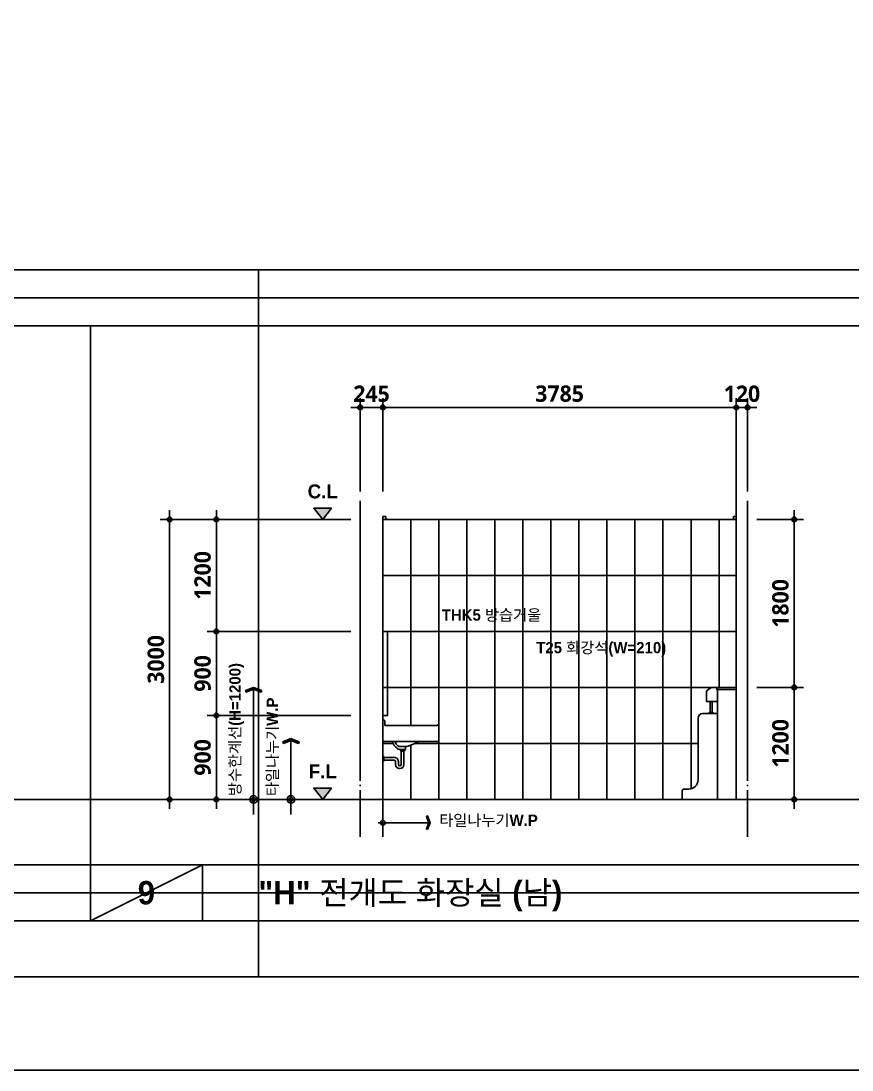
# Model space of a CAD drawing. Header units: millimetres. Extents: x 0 to 336000, y 0 to 30768.
# Drawn here: x 177450 to 186352, y 0 to 11241 of the extents above; entities that cross this region are included whole.
import ezdxf
from ezdxf.enums import TextEntityAlignment as Align

# ---------------------------------------------------------------- set-up
doc = ezdxf.new("R2010")
doc.units = ezdxf.units.MM
doc.header["$LTSCALE"] = 50
doc.linetypes.add('CEN', pattern=[62, 60, -1, 0, -1])
doc.linetypes.add('HID', pattern=[0.5, 0.25, -0.25])
doc.layers.get('Defpoints').update_dxf_attribs({"color": 153})
for name, color, linetype in [('A-ANNO-GRA1', 7, 'Continuous'), ('A-ANNO-LEAD', 4, 'Continuous'), ('A-ANNO-SYMB', 7, 'Continuous'), ('A-ANNO-TEXT1', 7, 'Continuous'), ('A-CEN', 1, 'CEN'), ('A-FLOR-TOIL-ELE2', 4, 'Continuous'), ('A-FLOR-TOIL-TILE', 8, 'Continuous'), ('A-ST-AXIS-DIM', 7, 'Continuous'), ('A-WALL-MASN', 3, 'Continuous'), ('CEN', 1, 'Continuous'), ('DIM', 7, 'Continuous'), ('ELE2', 3, 'Continuous'), ('HID', 7, 'HID'), ('TIL', 8, 'Continuous'), ('TO', 4, 'Continuous')]:
    doc.layers.add(name, color=color, linetype=linetype)
doc.layers.add('G(그리드1)', color=185, linetype='Continuous', plot=False)
doc.layers.add('G(그리드2)', color=235, linetype='Continuous', plot=False)
doc.styles.add('2020음성 1차', font='나눔고딕Bold.ttf')
doc.styles.add('SH_진천_나눔', font='')
doc.styles.get('SH_진천_나눔').set_extended_font_data('NanumGothic', bold=True)
doc.dimstyles.new('SHP 50', dxfattribs={"dimscale": 50, "dimtxt": 3.5, "dimasz": 1, "dimexe": 2, "dimexo": 2, "dimgap": 1, "dimtad": 1, "dimdec": 0, "dimzin": 0, "dimdsep": 46, "dimtxsty": 'SH_진천_나눔', "dimblk": 'DIMDOT', "dimcen": 0.09, "dimclrd": 256, "dimclre": 256, "dimclrt": 3, "dimadec": 0, "dimazin": 1, "dimtfac": 1, "dimtdec": 0, "dimtix": 1, "dimtmove": 2, "dimatfit": 0, "dimldrblk": 'DIMDOT', "dimfxl": 1, "dimtolj": 1, "dimtzin": 0, "dimlwd": -1, "dimlwe": -1, "dimarcsym": 0})

# ---------------------------------------------------------------- blocks, each defined once
blk = doc.blocks.new('DIMDOT')
at = {"color": 0}
blk.add_line((-2, 0), (2, 0), dxfattribs=at)
for radius in [0.5, 0.25]:
    blk.add_circle((0, 0), radius, dxfattribs=at)
blk = doc.blocks.new('*D22165')
at = {"layer": 'A-ST-AXIS-DIM'}
for p, q in [((181083, 6200), (181083, 7200)), ((181328, 6200), (181328, 7200)), ((181033, 7100), (180983, 7100)), ((181328, 7100), (181083, 7100)), ((181378, 7100), (181428, 7100))]:
    blk.add_line(p, q, dxfattribs=at)
at = {"layer": 'Defpoints', "color": 0}
for p in [(181083, 7100), (181083, 6100), (181328, 6100)]:
    blk.add_point(p, dxfattribs=at)
at = {"layer": 'A-ST-AXIS-DIM', "linetype": 'ByBlock', "xscale": 50, "yscale": 50, "zscale": 50}
blk.add_blockref('DIMDOT', (181083, 7100), dxfattribs=at)
at = {"layer": 'A-ST-AXIS-DIM', "linetype": 'ByBlock', "xscale": 50, "yscale": 50, "zscale": 50, "rotation": 180}
blk.add_blockref('DIMDOT', (181328, 7100), dxfattribs=at)
at = {"layer": 'A-ST-AXIS-DIM', "color": 3, "insert": (181205, 7246), "char_height": 175, "attachment_point": 5, "style": 'SH_진천_나눔'}
blk.add_mtext('\\A1;245', dxfattribs=at)
blk = doc.blocks.new('*D22166')
at = {"layer": 'A-ST-AXIS-DIM'}
for p, q in [((181328, 6200), (181328, 7200)), ((185113, 6200), (185113, 7200)), ((181378, 7100), (185063, 7100))]:
    blk.add_line(p, q, dxfattribs=at)
at = {"layer": 'Defpoints', "color": 0}
for p in [(185113, 7100), (181328, 6100), (185113, 6100)]:
    blk.add_point(p, dxfattribs=at)
at = {"layer": 'A-ST-AXIS-DIM', "linetype": 'ByBlock', "xscale": 50, "yscale": 50, "zscale": 50, "rotation": 180}
blk.add_blockref('DIMDOT', (181328, 7100), dxfattribs=at)
at = {"layer": 'A-ST-AXIS-DIM', "linetype": 'ByBlock', "xscale": 50, "yscale": 50, "zscale": 50}
blk.add_blockref('DIMDOT', (185113, 7100), dxfattribs=at)
at = {"layer": 'A-ST-AXIS-DIM', "color": 3, "insert": (183220, 7247), "char_height": 175, "attachment_point": 5, "style": 'SH_진천_나눔'}
blk.add_mtext('\\A1;3785', dxfattribs=at)
blk = doc.blocks.new('*D22167')
at = {"layer": 'A-ST-AXIS-DIM'}
for p, q in [((185113, 6200), (185113, 7200)), ((185233, 6200), (185233, 7200)), ((185063, 7100), (185013, 7100)), ((185113, 7100), (185233, 7100)), ((185283, 7100), (185333, 7100))]:
    blk.add_line(p, q, dxfattribs=at)
at = {"layer": 'Defpoints', "color": 0}
for p in [(185233, 7100), (185113, 6100), (185233, 6100)]:
    blk.add_point(p, dxfattribs=at)
at = {"layer": 'A-ST-AXIS-DIM', "linetype": 'ByBlock', "xscale": 50, "yscale": 50, "zscale": 50}
blk.add_blockref('DIMDOT', (185113, 7100), dxfattribs=at)
at = {"layer": 'A-ST-AXIS-DIM', "linetype": 'ByBlock', "xscale": 50, "yscale": 50, "zscale": 50, "rotation": 180}
blk.add_blockref('DIMDOT', (185233, 7100), dxfattribs=at)
at = {"layer": 'A-ST-AXIS-DIM', "color": 3, "insert": (185173, 7246), "char_height": 175, "attachment_point": 5, "style": 'SH_진천_나눔'}
blk.add_mtext('\\A1;120', dxfattribs=at)
blk = doc.blocks.new('*D22168')
at = {"layer": 'A-ST-AXIS-DIM'}
for p, q in [((180983, 5900), (178943, 5900)), ((179043, 5850), (179043, 2950)), ((180983, 2900), (178943, 2900))]:
    blk.add_line(p, q, dxfattribs=at)
at = {"layer": 'Defpoints', "color": 0}
for p in [(181083, 5900), (179043, 2900), (181083, 2900)]:
    blk.add_point(p, dxfattribs=at)
at = {"layer": 'A-ST-AXIS-DIM', "linetype": 'ByBlock', "xscale": 50, "yscale": 50, "zscale": 50}
for p, rotation in [((179043, 5900), 90), ((179043, 2900), 270)]:
    blk.add_blockref('DIMDOT', p, dxfattribs=dict(at, rotation=rotation))
at = {"layer": 'A-ST-AXIS-DIM', "color": 3, "insert": (178896, 4400), "char_height": 175, "attachment_point": 5, "rotation": 90, "style": 'SH_진천_나눔'}
blk.add_mtext('\\A1;3000', dxfattribs=at)
blk = doc.blocks.new('*D22169')
at = {"layer": 'A-ST-AXIS-DIM'}
for p, q in [((180983, 4700), (179443, 4700)), ((179543, 3850), (179543, 4650)), ((180983, 3800), (179443, 3800))]:
    blk.add_line(p, q, dxfattribs=at)
at = {"layer": 'Defpoints', "color": 0}
for p in [(179543, 4700), (181083, 4700), (181083, 3800)]:
    blk.add_point(p, dxfattribs=at)
at = {"layer": 'A-ST-AXIS-DIM', "linetype": 'ByBlock', "xscale": 50, "yscale": 50, "zscale": 50}
for p, rotation in [((179543, 4700), 90), ((179543, 3800), 270)]:
    blk.add_blockref('DIMDOT', p, dxfattribs=dict(at, rotation=rotation))
at = {"layer": 'A-ST-AXIS-DIM', "color": 3, "insert": (179396, 4250), "char_height": 175, "attachment_point": 5, "rotation": 90, "style": 'SH_진천_나눔'}
blk.add_mtext('\\A1;900', dxfattribs=at)
blk = doc.blocks.new('*D22170')
at = {"layer": 'A-ST-AXIS-DIM'}
for p, q in [((180983, 3800), (179443, 3800)), ((179543, 3750), (179543, 2950)), ((180983, 2900), (179443, 2900))]:
    blk.add_line(p, q, dxfattribs=at)
at = {"layer": 'Defpoints', "color": 0}
for p in [(181083, 3800), (179543, 2900), (181083, 2900)]:
    blk.add_point(p, dxfattribs=at)
at = {"layer": 'A-ST-AXIS-DIM', "linetype": 'ByBlock', "xscale": 50, "yscale": 50, "zscale": 50}
for p, rotation in [((179543, 3800), 90), ((179543, 2900), 270)]:
    blk.add_blockref('DIMDOT', p, dxfattribs=dict(at, rotation=rotation))
at = {"layer": 'A-ST-AXIS-DIM', "color": 3, "insert": (179396, 3350), "char_height": 175, "attachment_point": 5, "rotation": 90, "style": 'SH_진천_나눔'}
blk.add_mtext('\\A1;900', dxfattribs=at)
blk = doc.blocks.new('*D22171')
at = {"layer": 'A-ST-AXIS-DIM'}
for p, q in [((185333, 4100), (185833, 4100)), ((185733, 2950), (185733, 4050)), ((185333, 2900), (185833, 2900))]:
    blk.add_line(p, q, dxfattribs=at)
at = {"layer": 'Defpoints', "color": 0}
for p in [(185233, 4100), (185733, 4100), (185233, 2900)]:
    blk.add_point(p, dxfattribs=at)
at = {"layer": 'A-ST-AXIS-DIM', "linetype": 'ByBlock', "xscale": 50, "yscale": 50, "zscale": 50}
for p, rotation in [((185733, 4100), 90), ((185733, 2900), 270)]:
    blk.add_blockref('DIMDOT', p, dxfattribs=dict(at, rotation=rotation))
at = {"layer": 'A-ST-AXIS-DIM', "color": 3, "insert": (185586, 3500), "char_height": 175, "attachment_point": 5, "rotation": 90, "style": 'SH_진천_나눔'}
blk.add_mtext('\\A1;1200', dxfattribs=at)
blk = doc.blocks.new('*D22172')
at = {"layer": 'A-ST-AXIS-DIM'}
for p, q in [((185333, 5900), (185833, 5900)), ((185733, 5850), (185733, 4150)), ((185333, 4100), (185833, 4100))]:
    blk.add_line(p, q, dxfattribs=at)
at = {"layer": 'Defpoints', "color": 0}
for p in [(185233, 5900), (185233, 4100), (185733, 4100)]:
    blk.add_point(p, dxfattribs=at)
at = {"layer": 'A-ST-AXIS-DIM', "linetype": 'ByBlock', "xscale": 50, "yscale": 50, "zscale": 50}
for p, rotation in [((185733, 5900), 90), ((185733, 4100), 270)]:
    blk.add_blockref('DIMDOT', p, dxfattribs=dict(at, rotation=rotation))
at = {"layer": 'A-ST-AXIS-DIM', "color": 3, "insert": (185586, 5000), "char_height": 175, "attachment_point": 5, "rotation": 90, "style": 'SH_진천_나눔'}
blk.add_mtext('\\A1;1800', dxfattribs=at)
blk = doc.blocks.new('ARROWX')
blk.add_lwpolyline([(-0.2, -0.5), (-0.293, -0.463), (-0.108, 0), (-0.293, 0.463), (-0.2, 0.5), (0, 0)], close=True)
for points in [[(-0.2, 0.5), (-0.293, 0.463), (0, 0), (-0.108, 0)], [(0, 0), (-0.108, 0), (-0.2, -0.5), (-0.293, -0.463)]]:
    blk.add_solid(points)
blk = doc.blocks.new('Z_DOT')
at = {"layer": 'DIM', "color": 0}
for p, q in [((0, -3), (0, 3)), ((-3, 0), (3, 0))]:
    blk.add_line(p, q, dxfattribs=at)
for radius in [0.75, 0.375]:
    blk.add_circle((0, 0), radius, dxfattribs=at)
blk = doc.blocks.new('_CIDOTB')
at = {"color": 0, "linetype": 'ByBlock'}
blk.add_line((2, 0), (-1, 0), dxfattribs=at)
blk.add_circle((0, 0), 0.5, dxfattribs=at)
blk = doc.blocks.new('*D22173')
at = {"layer": 'A-ST-AXIS-DIM'}
for p, q in [((180983, 5900), (179443, 5900)), ((179543, 5850), (179543, 4750)), ((180983, 4700), (179443, 4700))]:
    blk.add_line(p, q, dxfattribs=at)
at = {"layer": 'Defpoints', "color": 0}
for p in [(181083, 5900), (179543, 4700), (181083, 4700)]:
    blk.add_point(p, dxfattribs=at)
at = {"layer": 'A-ST-AXIS-DIM', "linetype": 'ByBlock', "xscale": 50, "yscale": 50, "zscale": 50}
for p, rotation in [((179543, 5900), 90), ((179543, 4700), 270)]:
    blk.add_blockref('DIMDOT', p, dxfattribs=dict(at, rotation=rotation))
at = {"layer": 'A-ST-AXIS-DIM', "color": 3, "insert": (179396, 5300), "char_height": 175, "attachment_point": 5, "rotation": 90, "style": 'SH_진천_나눔'}
blk.add_mtext('\\A1;1200', dxfattribs=at)

msp = doc.modelspace()

# ---------------------------------------------------------------- hatches: boundary and pattern name
at = {"layer": 'A-ANNO-SYMB', "transparency": 33554687}
h = msp.add_hatch(color=256, dxfattribs=at)
h.dxf.hatch_style = 1
h.paths.add_polyline_path([(180778.1, 6020.5), (180587.1, 6020.5), (180682.6, 5900)])
h = msp.add_hatch(color=256, dxfattribs=at)
h.dxf.hatch_style = 1
h.paths.add_polyline_path([(180778.1, 3020.5), (180587.1, 3020.5), (180682.6, 2900)])

# ---------------------------------------------------------------- linework, layer by layer
msp.add_line((185112.6, 2900), (185112.6, 6234.1))
at = {"layer": 'A-ANNO-GRA1'}
for p, q in [((203900, 8575), (169625.2, 8575)), ((203900, 7975), (169625.2, 7975)), ((178193.9, 7975), (178193.9, 1600)), ((203900, 2200), (169625.2, 2200)), ((179393.9, 2200), (179393.9, 1600))]:
    msp.add_line(p, q, dxfattribs=at)
msp.add_lwpolyline([(169625.2, 27100), (169625.2, 1600), (203900, 1600), (203900, 27100)], close=True, dxfattribs=at)
at = {"layer": 'A-ANNO-LEAD'}
for points in [[(181353.1, 4443.5, 0, 40, 0), (181420, 4543.1, 0, 0, 0), (181641.9, 4874.1, 0, 0, 0), (181891.9, 4874.1, 0, 0, 0)], [(185047.2, 4096, 0, 40, 0), (184980.3, 4195.6, 0, 0, 0), (184758.4, 4526.6, 0, 0, 0), (184508.4, 4526.6, 0, 0, 0)]]:
    msp.add_lwpolyline(points, format="xyseb", dxfattribs=at)
at = {"layer": 'A-ANNO-SYMB'}
for p, q in [((179942.6, 4081.4), (179942.6, 3001.4)), ((180342.6, 3525.4), (180342.6, 3062)), ((181813.7, 2650), (181427.6, 2650))]:
    msp.add_line(p, q, dxfattribs=at)
at = {"layer": 'A-ANNO-SYMB', "transparency": 33554687}
for points in [[(180778.1, 6020.5), (180587.1, 6020.5), (180682.6, 5900)], [(180778.1, 3020.5), (180587.1, 3020.5), (180682.6, 2900)]]:
    msp.add_lwpolyline(points, close=True, dxfattribs=at)
at = {"layer": 'A-CEN'}
for p, q in [((181082.6, 6100), (181082.6, 2500)), ((185232.6, 6100), (185232.6, 2500))]:
    msp.add_line(p, q, dxfattribs=at)
at = {"layer": 'A-FLOR-TOIL-ELE2'}
for p, q in [((184792.2, 3950), (184792.2, 4054.6)), ((184852.4, 4100), (184912.6, 4100)), ((184912.6, 3950), (184912.6, 4100)), ((184912.6, 3950), (184792.2, 3950)), ((184832.6, 3950), (184832.6, 3835)), ((184852.6, 3835), (184852.6, 3950)), ((184822.6, 3830), (184817.6, 3820)), ((184827.6, 3830), (184822.6, 3830)), ((184822.6, 3830), (184862.6, 3830)), ((184827.6, 3835), (184827.6, 3830)), ((184832.6, 3835), (184827.6, 3835)), ((184857.6, 3835), (184827.6, 3835)), ((184857.6, 3835), (184852.6, 3835)), ((184857.6, 3830), (184857.6, 3835)), ((184862.6, 3830), (184857.6, 3830)), ((184867.6, 3820), (184862.6, 3830)), ((184702.6, 3770), (184702.6, 3110)), ((184817.6, 3820), (184752.6, 3820)), ((184817.6, 3820), (184867.6, 3820)), ((184912.6, 3820), (184867.6, 3820)), ((184912.6, 2900), (184912.6, 3820)), ((184912.6, 2900), (184912.6, 3820)), ((184532.6, 2990), (184532.6, 2900)), ((184602.6, 3010), (184552.6, 3010)), ((184532.6, 2900), (184912.6, 2900))]:
    msp.add_line(p, q, dxfattribs=at)
msp.add_lwpolyline([(184912.6, 2900), (185112.6, 2900), (185112.6, 4076), (184912.6, 4076)], close=True, dxfattribs=at)
for centre, radius, start, end in [((184886.1, 3992.7), 112.5, 107.43878, 146.6277), ((184752.6, 3770), 50, 90, 180), ((184602.6, 3110), 100, 270, 0), ((184552.6, 2990), 20, 90, 180)]:
    msp.add_arc(centre, radius, start, end, dxfattribs=at)
at = {"layer": 'A-FLOR-TOIL-TILE'}
for p, q in [((185112.6, 5900), (181327.6, 5900)), ((181627.6, 5900), (181627.6, 3690)), ((181927.6, 5900), (181927.6, 2900)), ((182227.6, 5900), (182227.6, 2900)), ((182527.6, 5900), (182527.6, 2900)), ((182827.6, 5900), (182827.6, 2900)), ((183127.6, 5900), (183127.6, 2900)), ((183427.6, 5900), (183427.6, 2900)), ((183727.6, 5900), (183727.6, 2900)), ((184027.6, 5900), (184027.6, 2900)), ((184327.6, 5900), (184327.6, 2900)), ((184627.6, 5900), (184627.6, 3013.2)), ((184927.6, 5900), (184927.6, 4100)), ((185112.6, 5300), (181327.6, 5300)), ((185112.6, 4700), (181327.6, 4700)), ((185112.6, 4100), (181327.6, 4100)), ((181434.9, 3500), (181327.6, 3500)), ((184702.6, 3500), (181670.9, 3500)), ((181627.6, 3481.7), (181627.6, 2900))]:
    msp.add_line(p, q, dxfattribs=at)
at = {"layer": 'A-WALL-MASN'}
msp.add_lwpolyline([(184902.6, 4100), (185112.6, 4100), (185112.6, 4076), (184902.6, 4076)], close=True, dxfattribs=at)
at = {"layer": 'CEN'}
msp.add_line((181327.6, 2900), (181327.6, 2500), dxfattribs=at)
at = {"layer": 'Defpoints'}
for points in [[(210000, 0), (210000, 29700), (168000, 29700), (168000, 0)], [(169025.2, 28700), (204500, 28700), (204500, 1000), (169025.2, 1000)]]:
    msp.add_lwpolyline(points, close=True, dxfattribs=at)
at = {"layer": 'ELE2'}
msp.add_lwpolyline([(185112.6, 5900), (185112.6, 5930), (185082.6, 5930), (185082.6, 5900), (181357.6, 5900), (181357.6, 5930), (181327.6, 5930), (181327.6, 5900), (181327.6, 2900), (185112.6, 2900)], close=True, dxfattribs=at)
at = {"layer": 'G(그리드1)'}
msp.add_line((204500, 2900), (169025.2, 2900), dxfattribs=at)
at = {"layer": 'G(그리드2)'}
for p, q in [((179993.9, 8575), (179993.9, 1000)), ((204500, 8275), (169025.2, 8275)), ((178193.9, 1600), (179393.9, 2200)), ((204500, 1900), (169025.2, 1900))]:
    msp.add_line(p, q, dxfattribs=at)
at = {"layer": 'HID'}
msp.add_line((181327.6, 4100), (185112.6, 4100), dxfattribs=at)
at = {"layer": 'TIL'}
msp.add_line((181327.6, 4100), (181327.6, 4100), dxfattribs=at)
msp.add_line((181327.6, 4100), (181327.6, 4100), dxfattribs=at)
at = {"layer": 'TO'}
for p, q in [((181327.6, 4100), (181327.6, 4100)), ((181337.6, 3750), (181327.6, 3750)), ((181327.6, 3750), (181327.6, 3520)), ((181347.6, 3690), (181347.6, 3740)), ((181907.6, 3690), (181347.6, 3690)), ((181927.6, 3520), (181927.6, 3690)), ((181327.6, 3520), (181425.3, 3520)), ((181713.3, 3520), (181425.3, 3520)), ((181713.3, 3520), (181927.6, 3520)), ((181507.6, 3435), (181512.6, 3435)), ((181512.6, 3435), (181512.6, 3425)), ((181512.6, 3425), (181517.6, 3425)), ((181557.6, 3425), (181517.6, 3425)), ((181517.6, 3425), (181517.6, 3415)), ((181517.6, 3415), (181522.6, 3415)), ((181522.6, 3415), (181522.6, 3275)), ((181552.6, 3415), (181522.6, 3415)), ((181552.6, 3275), (181552.6, 3415)), ((181552.6, 3415), (181557.6, 3415)), ((181557.6, 3415), (181557.6, 3425)), ((181557.6, 3425), (181562.6, 3425)), ((181562.6, 3425), (181562.6, 3435)), ((181562.6, 3435), (181567.6, 3435)), ((181567.6, 3445), (181567.6, 3465)), ((181567.6, 3435), (181567.6, 3445)), ((181327.6, 3365), (181327.6, 3305)), ((181337.6, 3360), (181327.6, 3365)), ((181327.6, 3305), (181337.6, 3310)), ((181337.6, 3350), (181337.6, 3360)), ((181337.6, 3350), (181337.6, 3320)), ((181437.6, 3350), (181337.6, 3350)), ((181337.6, 3310), (181337.6, 3320)), ((181337.6, 3320), (181442.6, 3320)), ((181462.6, 3305), (181462.6, 3275)), ((181492.6, 3275), (181492.6, 3305))]:
    msp.add_line(p, q, dxfattribs=at)
msp.add_lwpolyline([(181377.6, 4700), (181377.6, 3800), (181327.6, 3800), (181327.6, 4700)], close=True, dxfattribs=at)
for points in [[(181567.6, 3465), (181537.6, 3465), (181507.6, 3465, -0.1164338), (181501.7, 3466.4, -0.0425052), (181487.6, 3475, -0.0379763), (181472.9, 3487.6, -0.0806116), (181467.6, 3495), (181455.1, 3520)], [(181562.6, 3435), (181537.6, 3435), (181512.6, 3435, -0.0091466)]]:
    msp.add_lwpolyline(points, format="xyb", dxfattribs=at)
for centre, radius, start, end in [((181337.6, 3740), 10, 0, 90), ((181917.6, 3690), 10, 0, 180), ((181553.4, 3575.6), 139.7, 203.44196, 205.6975), ((182967.6, 4256.1), 1709, 205.6975, 206.56505), ((181573.2, 3558.9), 150, 206.56505, 209.49345), ((181536.2, 3537.9), 107.5, 209.49345, 216.8699), ((181242.1, 4455.8), 1047.6, 289.79888, 295.46834), ((180771.6, 5443.5), 2141.7, 295.46834, 296.08356), ((181506.9, 3516), 70.9, 216.8699, 225.95727), ((181491.6, 3500.2), 49, 225.95727, 238.47805), ((181420, 3383.5), 88, 49.14379, 58.47805), ((181446.7, 3414.2), 47.3, 38.98998, 49.14379), ((181500.9, 3458.2), 22.6, 218.98998, 233.71212), ((181490.3, 3443.7), 4.63, 233.71212, 255.96376), ((181614.3, 3939.5), 515.7, 255.96376, 258.05974), ((181567.6, 3551.7), 86.7, 270, 289.79888), ((181446.7, 3305), 45.9, 0, 101.42119), ((181447, 3305), 15.6, 0, 106.2602), ((181507.6, 3275), 45, 180, 0), ((181507.6, 3275), 15, 180, 0)]:
    msp.add_arc(centre, radius, start, end, dxfattribs=at)

# ---------------------------------------------------------------- block references
at = {"layer": 'A-ANNO-SYMB'}
for name, p, xscale, yscale, zscale, rotation in [('ARROWX', (179942.6, 4100), 172.7999999999884, 172.7999999999884, 172.7999999999884, 90), ('ARROWX', (180342.6, 3551.2), 172.7999999999884, 172.7999999999884, 172.7999999999884, 90), ('Z_DOT', (179942.6, 2900), 54, 54, 54, 270), ('Z_DOT', (180342.6, 2900), 54, 54, 54, 270)]:
    msp.add_blockref(name, p, dxfattribs=dict(at, xscale=xscale, yscale=yscale, zscale=zscale, rotation=rotation))
for name, p, xscale, yscale, zscale in [('ARROWX', (181835.2, 2650), 144, 144, 144), ('_CIDOTB', (181327.6, 2650), 50, 50, 50)]:
    msp.add_blockref(name, p, dxfattribs=dict(at, xscale=xscale, yscale=yscale, zscale=zscale))

# ---------------------------------------------------------------- texts
at = {"layer": 'A-ANNO-TEXT1', "style": '2020음성 1차'}
for s, height, p in [('C.L', 150, (180682.6, 6200.5)), ('F.L', 150, (180682.6, 3200.5)), ('9', 250, (178793.9, 1900))]:
    msp.add_text(s, height=height, dxfattribs=at).set_placement(p, align=Align.MIDDLE_CENTER)
msp.add_text('THK5 방습거울', height=120, dxfattribs=at).set_placement((181957.2, 4815.5))
for s, height, p in [('T25 화강석(W=210)', 120, (182969.5, 4526.6)), ('타일나누기W.P', 120, (181930.5, 2676.4)), ('"H" 전개도 화장실 (남)', 250, (179993.9, 1900))]:
    msp.add_text(s, height=height, dxfattribs=at).set_placement(p, align=Align.MIDDLE_LEFT)
for s, p in [('방수한계선(H=1200)', (179802.4, 2934.9)), ('타일나누기W.P', (180202.4, 2934.9))]:
    msp.add_text(s, height=120, rotation=90, dxfattribs=at).set_placement(p)

# ---------------------------------------------------------------- dimensions: what is measured, and where the dimension line sits
at = {"layer": 'A-ST-AXIS-DIM'}
dim = msp.add_linear_dim(base=(181082.6, 7100), p1=(181327.6, 6100), p2=(181082.6, 6100), dimstyle='SHP 50', override={"dimtxsty": 'SH_진천_나눔', "dimldrblk": 'DIMDOT'}, dxfattribs=at)
dim.commit()
dim.dimension.update_dxf_attribs({"geometry": '*D22165', "text_midpoint": (181205.1, 7246.4)})
for base, p1, p2, angle, picture, middle in [((185112.6, 7100), (181327.6, 6100), (185112.6, 6100), 180, '*D22166', (183220.1, 7246.6)), ((185232.6, 7100), (185112.6, 6100), (185232.6, 6100), 180, '*D22167', (185172.6, 7246.2)), ((179042.6, 2900), (181082.6, 5900), (181082.6, 2900), 270, '*D22168', (178896, 4400)), ((179542.6, 4700), (181082.6, 5900), (181082.6, 4700), 270, '*D22173', (179396.4, 5300)), ((185732.6, 4100), (185232.6, 5900), (185232.6, 4100), 270, '*D22172', (185586, 5000)), ((179542.6, 4700), (181082.6, 3800), (181082.6, 4700), 90, '*D22169', (179396, 4250)), ((185732.6, 4100), (185232.6, 2900), (185232.6, 4100), 90, '*D22171', (185586.4, 3500)), ((179542.6, 2900), (181082.6, 3800), (181082.6, 2900), 270, '*D22170', (179396, 3350))]:
    dim = msp.add_linear_dim(base=base, p1=p1, p2=p2, angle=angle, dimstyle='SHP 50', override={"dimtxsty": 'SH_진천_나눔', "dimldrblk": 'DIMDOT'}, dxfattribs=at)
    dim.commit()
    dim.dimension.update_dxf_attribs({"geometry": picture, "text_midpoint": middle})

doc.saveas('drawing.dxf')
